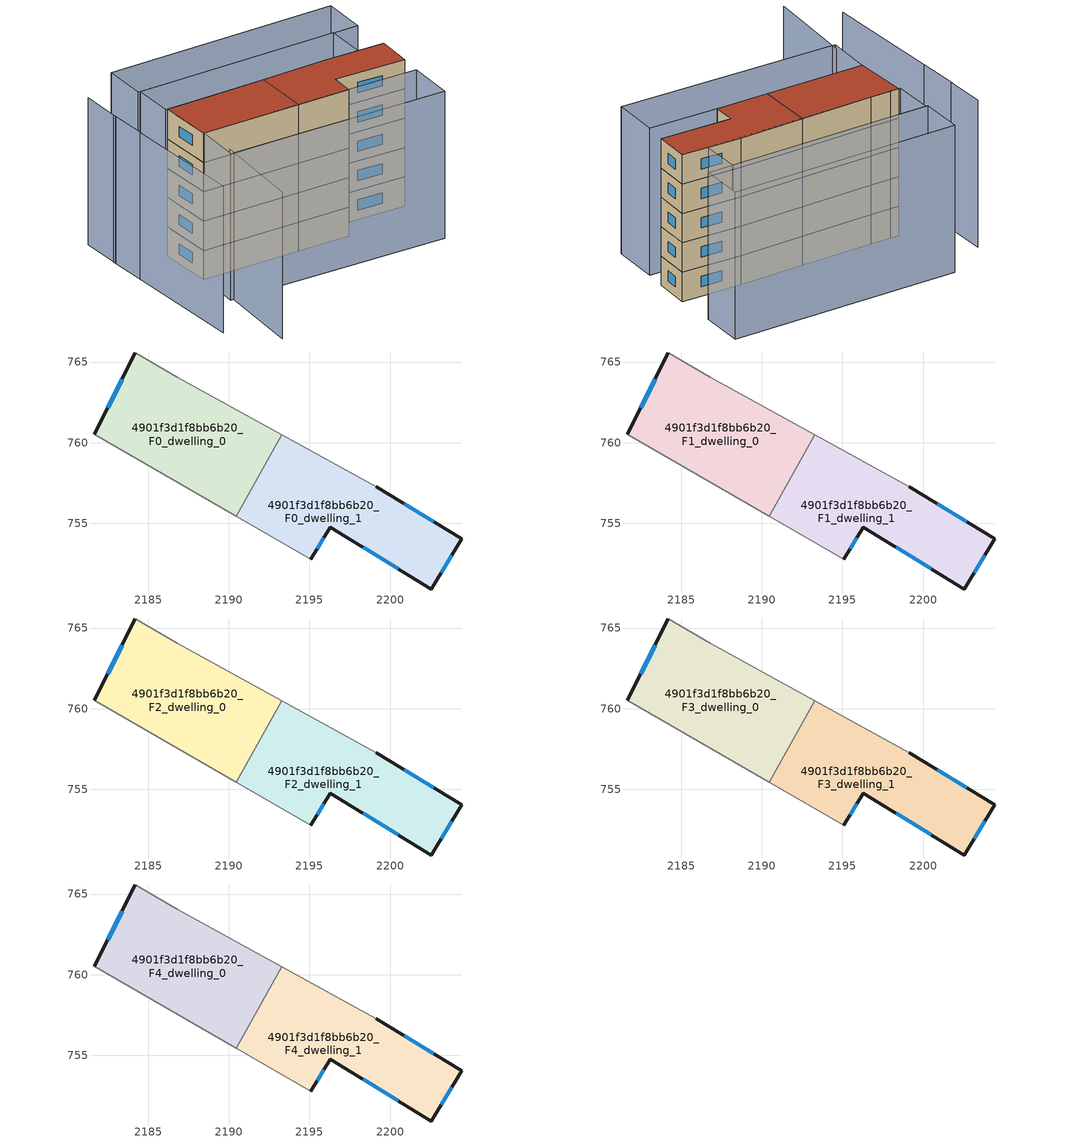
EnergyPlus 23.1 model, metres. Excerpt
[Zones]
4901f3d1f8bb6b20_F0_dwelling_0
 floor ground (EU_floor_Construction): 2193.27,760.5 2190.46,755.43 2181.65,760.51 2184.2,765.56 2184.93,765.14 2186.81,764.05 z0
 wall outside (EU_wall_Construction): 2184.2,765.56 2181.65,760.51 z0:3
 wall adiabatic (EU_wall_Construction): 2193.27,760.5 2186.81,764.05 2184.93,765.14 2184.2,765.56 / 2181.65,760.51 2190.46,755.43 z0:3
 wall to 4901f3d1f8bb6b20_F0_dwelling_1 (EU_wall_Construction): 2190.46,755.43 2193.27,760.5 z0:3
 window (EU_Window_Construction): 2183.37,763.92 2182.48,762.15 z0.98:2.02
4901f3d1f8bb6b20_F0_dwelling_1
 floor ground (EU_floor_Construction): 2199.14,757.27 2204.44,754.03 2202.55,750.92 2196.29,754.75 2195.07,752.76 2190.46,755.43 2193.27,760.5 z0
 wall outside (EU_wall_Construction): 2195.07,752.76 2196.29,754.75 2202.55,750.92 2204.44,754.03 2199.14,757.27 z0:3
 wall adiabatic (EU_wall_Construction): 2190.46,755.43 2195.07,752.76 / 2199.14,757.27 2193.27,760.5 z0:3
 window (EU_Window_Construction): 2198.33,753.51 2200.52,752.17 / 2195.47,753.41 2195.9,754.1 / 2202.72,755.08 2200.87,756.22 / 2203.17,751.93 2203.83,753.02 z0.98:2.02
4901f3d1f8bb6b20_F1_dwelling_0
 floor to 4901f3d1f8bb6b20_F0_dwelling_0 (EU_floor_Construction): 2193.27,760.5 2190.46,755.43 2181.65,760.51 2184.2,765.56 2184.93,765.14 2186.81,764.05 z3
 wall outside (EU_wall_Construction): 2184.2,765.56 2181.65,760.51 z3:6
 wall adiabatic (EU_wall_Construction): 2193.27,760.5 2186.81,764.05 2184.93,765.14 2184.2,765.56 / 2181.65,760.51 2190.46,755.43 z3:6
 wall to 4901f3d1f8bb6b20_F1_dwelling_1 (EU_wall_Construction): 2190.46,755.43 2193.27,760.5 z3:6
 window (EU_Window_Construction): 2183.37,763.92 2182.48,762.15 z3.98:5.02
4901f3d1f8bb6b20_F1_dwelling_1
 floor to 4901f3d1f8bb6b20_F0_dwelling_1 (EU_floor_Construction): 2199.14,757.27 2204.44,754.03 2202.55,750.92 2196.29,754.75 2195.07,752.76 2190.46,755.43 2193.27,760.5 z3
 wall outside (EU_wall_Construction): 2195.07,752.76 2196.29,754.75 2202.55,750.92 2204.44,754.03 2199.14,757.27 z3:6
 wall adiabatic (EU_wall_Construction): 2190.46,755.43 2195.07,752.76 / 2199.14,757.27 2193.27,760.5 z3:6
 window (EU_Window_Construction): 2198.33,753.51 2200.52,752.17 / 2195.47,753.41 2195.9,754.1 / 2202.72,755.08 2200.87,756.22 / 2203.17,751.93 2203.83,753.02 z3.98:5.02
4901f3d1f8bb6b20_F2_dwelling_0
 floor to 4901f3d1f8bb6b20_F1_dwelling_0 (EU_floor_Construction): 2193.27,760.5 2190.46,755.43 2181.65,760.51 2184.2,765.56 2184.93,765.14 2186.81,764.05 z6
 wall outside (EU_wall_Construction): 2184.2,765.56 2181.65,760.51 z6:9
 wall adiabatic (EU_wall_Construction): 2193.27,760.5 2186.81,764.05 2184.93,765.14 2184.2,765.56 / 2181.65,760.51 2190.46,755.43 z6:9
 wall to 4901f3d1f8bb6b20_F2_dwelling_1 (EU_wall_Construction): 2190.46,755.43 2193.27,760.5 z6:9
 window (EU_Window_Construction): 2183.37,763.92 2182.48,762.15 z6.98:8.02
4901f3d1f8bb6b20_F2_dwelling_1
 floor to 4901f3d1f8bb6b20_F1_dwelling_1 (EU_floor_Construction): 2199.14,757.27 2204.44,754.03 2202.55,750.92 2196.29,754.75 2195.07,752.76 2190.46,755.43 2193.27,760.5 z6
 wall outside (EU_wall_Construction): 2195.07,752.76 2196.29,754.75 2202.55,750.92 2204.44,754.03 2199.14,757.27 z6:9
 wall adiabatic (EU_wall_Construction): 2190.46,755.43 2195.07,752.76 / 2199.14,757.27 2193.27,760.5 z6:9
 window (EU_Window_Construction): 2198.33,753.51 2200.52,752.17 / 2195.47,753.41 2195.9,754.1 / 2202.72,755.08 2200.87,756.22 / 2203.17,751.93 2203.83,753.02 z6.98:8.02
4901f3d1f8bb6b20_F3_dwelling_0
 floor to 4901f3d1f8bb6b20_F2_dwelling_0 (EU_floor_Construction): 2193.27,760.5 2190.46,755.43 2181.65,760.51 2184.2,765.56 2184.93,765.14 2186.81,764.05 z9
 wall outside (EU_wall_Construction): 2184.2,765.56 2181.65,760.51 z9:12
 wall adiabatic (EU_wall_Construction): 2193.27,760.5 2186.81,764.05 2184.93,765.14 2184.2,765.56 / 2181.65,760.51 2190.46,755.43 z9:12
 wall to 4901f3d1f8bb6b20_F3_dwelling_1 (EU_wall_Construction): 2190.46,755.43 2193.27,760.5 z9:12
 window (EU_Window_Construction): 2183.37,763.92 2182.48,762.15 z9.98:11.02
4901f3d1f8bb6b20_F3_dwelling_1
 floor to 4901f3d1f8bb6b20_F2_dwelling_1 (EU_floor_Construction): 2199.14,757.27 2204.44,754.03 2202.55,750.92 2196.29,754.75 2195.07,752.76 2190.46,755.43 2193.27,760.5 z9
 wall outside (EU_wall_Construction): 2195.07,752.76 2196.29,754.75 2202.55,750.92 2204.44,754.03 2199.14,757.27 z9:12
 wall adiabatic (EU_wall_Construction): 2190.46,755.43 2195.07,752.76 / 2199.14,757.27 2193.27,760.5 z9:12
 window (EU_Window_Construction): 2198.33,753.51 2200.52,752.17 / 2195.47,753.41 2195.9,754.1 / 2202.72,755.08 2200.87,756.22 / 2203.17,751.93 2203.83,753.02 z9.98:11.02
4901f3d1f8bb6b20_F4_dwelling_0
 floor to 4901f3d1f8bb6b20_F3_dwelling_0 (EU_floor_Construction): 2193.27,760.5 2190.46,755.43 2181.65,760.51 2184.2,765.56 2184.93,765.14 2186.81,764.05 z12
 wall outside (EU_wall_Construction): 2184.2,765.56 2181.65,760.51 z12:15
 wall adiabatic (EU_wall_Construction): 2193.27,760.5 2186.81,764.05 2184.93,765.14 2184.2,765.56 / 2181.65,760.51 2190.46,755.43 z12:15
 wall to 4901f3d1f8bb6b20_F4_dwelling_1 (EU_wall_Construction): 2190.46,755.43 2193.27,760.5 z12:15
 window (EU_Window_Construction): 2183.37,763.92 2182.48,762.15 z12.98:14.02
 roof outside (EU_roof_Construction): 2190.46,755.43 2193.27,760.5 2186.81,764.05 2184.93,765.14 2184.2,765.56 2181.65,760.51 z15
4901f3d1f8bb6b20_F4_dwelling_1
 floor to 4901f3d1f8bb6b20_F3_dwelling_1 (EU_floor_Construction): 2199.14,757.27 2204.44,754.03 2202.55,750.92 2196.29,754.75 2195.07,752.76 2190.46,755.43 2193.27,760.5 z12
 wall outside (EU_wall_Construction): 2195.07,752.76 2196.29,754.75 2202.55,750.92 2204.44,754.03 2199.14,757.27 z12:15
 wall adiabatic (EU_wall_Construction): 2190.46,755.43 2195.07,752.76 / 2199.14,757.27 2193.27,760.5 z12:15
 window (EU_Window_Construction): 2198.33,753.51 2200.52,752.17 / 2195.47,753.41 2195.9,754.1 / 2202.72,755.08 2200.87,756.22 / 2203.17,751.93 2203.83,753.02 z12.98:14.02
 roof outside (EU_roof_Construction): 2202.55,750.92 2204.44,754.03 2199.14,757.27 2193.27,760.5 2190.46,755.43 2195.07,752.76 2196.29,754.75 z15
shading: 2174.81,749.01 2179.95,757.01 / 2179.09,765.65 2173.38,754.29 / 2180.98,769.32 2179.03,765.46 / 2182.88,772.88 2180.84,769.03 / 2198.76,744.91 2179.29,756.56 / 2179.29,756.56 2181.77,760.71 / 2181.77,760.71 2201.24,749.07 / 2201.24,749.07 2198.76,744.91 / 2186.07,769.25 2204.14,758.98 / 2204.14,758.98 2202.09,755.37 / 2202.09,755.37 2184.02,765.64 / 2184.02,765.64 2186.07,769.25 / 2206.42,757.69 2185.89,769.36 / 2185.89,769.36 2188.1,773.25 / 2188.1,773.25 2208.64,761.58 / 2208.64,761.58 2206.42,757.69 z0:15
[Building]
EU S2 Campaign: North Axis=0; Terrain=City; Solar Distribution=FullExterior
[Site:Location]
Bologna: Latitude=44.5; Longitude=11.25; Time Zone=1; Elevation=37
[SizingPeriod:WeatherFileDays]
AnnualSizingPeriod: Begin Month=1; Begin Day of Month=1; End Month=12; End Day of Month=31; Day of Week for Start Day=Monday; Use Weather File Daylight Saving Period=No; Use Weather File Rain and Snow Indicators=No
[MATERIAL]
EU_InternalMass_Material: Roughness=MediumRough; Thickness=0.1; Conductivity=1; Density=1800; Specific Heat=900; Thermal Absorptance=0.9; Solar Absorptance=0.7; Visible Absorptance=0.7
[MATERIAL:NOMASS] Roughness=MediumRough; Thermal Absorptance=0.9; Solar Absorptance=0.7; Visible Absorptance=0.7
Name | Thermal Resistance
EU_wall_NoMass | 0.905828
EU_roof_NoMass | 0.37593
EU_floor_NoMass | 0.67114
[WINDOWMATERIAL:SIMPLEGLAZINGSYSTEM]
EU_Window_SimpleGlazing: UFactor=4.52486; Solar Heat Gain Coefficient=0.85; Visible Transmittance=0.85
[CONSTRUCTION]
EU_wall_Construction: EU_wall_NoMass
EU_roof_Construction: EU_roof_NoMass
EU_floor_Construction: EU_floor_NoMass
EU_Window_Construction: EU_Window_SimpleGlazing
EU_InternalMass_Construction: EU_InternalMass_Material
[ZONE] Type=1; Multiplier=1; Ceiling Height=autocalculate; Floor Area=autocalculate; Part of Total Floor Area=Yes
Name | Volume
4901f3d1f8bb6b20_F0_dwelling_0 | 175.823
4901f3d1f8bb6b20_F1_dwelling_0; 4901f3d1f8bb6b20_F2_dwelling_0; 4901f3d1f8bb6b20_F3_dwelling_0; 4901f3d1f8bb6b20_F4_dwelling_0 | 175.824
4901f3d1f8bb6b20_F0_dwelling_1; 4901f3d1f8bb6b20_F1_dwelling_1; 4901f3d1f8bb6b20_F2_dwelling_1; 4901f3d1f8bb6b20_F3_dwelling_1; 4901f3d1f8bb6b20_F4_dwelling_1 | 175.829
[INTERNALMASS] Construction=EU_InternalMass_Construction
Name | Zone or ZoneList | Surface Area
4901f3d1f8bb6b20_F0_dwelling_0_EU_InternalMass | 4901f3d1f8bb6b20_F0_dwelling_0 | 58.6079
4901f3d1f8bb6b20_F0_dwelling_1_EU_InternalMass | 4901f3d1f8bb6b20_F0_dwelling_1 | 58.6097
4901f3d1f8bb6b20_F1_dwelling_0_EU_InternalMass | 4901f3d1f8bb6b20_F1_dwelling_0 | 58.6079
4901f3d1f8bb6b20_F1_dwelling_1_EU_InternalMass | 4901f3d1f8bb6b20_F1_dwelling_1 | 58.6097
4901f3d1f8bb6b20_F2_dwelling_0_EU_InternalMass | 4901f3d1f8bb6b20_F2_dwelling_0 | 58.6079
4901f3d1f8bb6b20_F2_dwelling_1_EU_InternalMass | 4901f3d1f8bb6b20_F2_dwelling_1 | 58.6097
4901f3d1f8bb6b20_F3_dwelling_0_EU_InternalMass | 4901f3d1f8bb6b20_F3_dwelling_0 | 58.6079
4901f3d1f8bb6b20_F3_dwelling_1_EU_InternalMass | 4901f3d1f8bb6b20_F3_dwelling_1 | 58.6097
4901f3d1f8bb6b20_F4_dwelling_0_EU_InternalMass | 4901f3d1f8bb6b20_F4_dwelling_0 | 58.6079
4901f3d1f8bb6b20_F4_dwelling_1_EU_InternalMass | 4901f3d1f8bb6b20_F4_dwelling_1 | 58.6097
[OTHEREQUIPMENT] Fuel Type=Electricity; Design Level Calculation Method=Watts/Area; Power per Zone Floor Area=1; Fraction Latent=0; Fraction Radiant=0; Fraction Lost=0; Carbon Dioxide Generation Rate=0; EndUse Subcategory=EU_Step8_InternalGains
Name | Zone or ZoneList or Space or SpaceList | Schedule
EU_Step8_InternalGain_4901f3d1f8bb6b20_F0_dwelling_0_f000 | 4901f3d1f8bb6b20_F0_dwelling_0 | EU_Step8_GainSchedule_4901f3d1f8bb6b20_F0_dwelling_0_f000
EU_Step8_InternalGain_4901f3d1f8bb6b20_F0_dwelling_1_f000 | 4901f3d1f8bb6b20_F0_dwelling_1 | EU_Step8_GainSchedule_4901f3d1f8bb6b20_F0_dwelling_1_f000
EU_Step8_InternalGain_4901f3d1f8bb6b20_F1_dwelling_0_f000 | 4901f3d1f8bb6b20_F1_dwelling_0 | EU_Step8_GainSchedule_4901f3d1f8bb6b20_F1_dwelling_0_f000
EU_Step8_InternalGain_4901f3d1f8bb6b20_F1_dwelling_1_f000 | 4901f3d1f8bb6b20_F1_dwelling_1 | EU_Step8_GainSchedule_4901f3d1f8bb6b20_F1_dwelling_1_f000
EU_Step8_InternalGain_4901f3d1f8bb6b20_F2_dwelling_0_f000 | 4901f3d1f8bb6b20_F2_dwelling_0 | EU_Step8_GainSchedule_4901f3d1f8bb6b20_F2_dwelling_0_f000
EU_Step8_InternalGain_4901f3d1f8bb6b20_F2_dwelling_1_f000 | 4901f3d1f8bb6b20_F2_dwelling_1 | EU_Step8_GainSchedule_4901f3d1f8bb6b20_F2_dwelling_1_f000
EU_Step8_InternalGain_4901f3d1f8bb6b20_F3_dwelling_0_f000 | 4901f3d1f8bb6b20_F3_dwelling_0 | EU_Step8_GainSchedule_4901f3d1f8bb6b20_F3_dwelling_0_f000
EU_Step8_InternalGain_4901f3d1f8bb6b20_F3_dwelling_1_f000 | 4901f3d1f8bb6b20_F3_dwelling_1 | EU_Step8_GainSchedule_4901f3d1f8bb6b20_F3_dwelling_1_f000
EU_Step8_InternalGain_4901f3d1f8bb6b20_F4_dwelling_0_f000 | 4901f3d1f8bb6b20_F4_dwelling_0 | EU_Step8_GainSchedule_4901f3d1f8bb6b20_F4_dwelling_0_f000
EU_Step8_InternalGain_4901f3d1f8bb6b20_F4_dwelling_1_f000 | 4901f3d1f8bb6b20_F4_dwelling_1 | EU_Step8_GainSchedule_4901f3d1f8bb6b20_F4_dwelling_1_f000
[ZONEVENTILATION:DESIGNFLOWRATE] Schedule=EU_AlwaysOn; Design Flow Rate Calculation Method=AirChanges/Hour; Air Changes per Hour=0.73129; Ventilation Type=Natural; Fan Pressure Rise=0; Fan Total Efficiency=1; Constant Term Coefficient=1; Temperature Term Coefficient=0; Velocity Term Coefficient=0; Velocity Squared Term Coefficient=0; Minimum Indoor Temperature=-100; Maximum Indoor Temperature=100; Delta Temperature=-100; Minimum Outdoor Temperature=-100; Maximum Outdoor Temperature=100; Maximum Wind Speed=40
Name | Zone or ZoneList or Space or SpaceList
EU_ConstantAir_4901f3d1f8bb6b20_F0_dwelling_0 | 4901f3d1f8bb6b20_F0_dwelling_0
EU_ConstantAir_4901f3d1f8bb6b20_F0_dwelling_1 | 4901f3d1f8bb6b20_F0_dwelling_1
EU_ConstantAir_4901f3d1f8bb6b20_F1_dwelling_0 | 4901f3d1f8bb6b20_F1_dwelling_0
EU_ConstantAir_4901f3d1f8bb6b20_F1_dwelling_1 | 4901f3d1f8bb6b20_F1_dwelling_1
EU_ConstantAir_4901f3d1f8bb6b20_F2_dwelling_0 | 4901f3d1f8bb6b20_F2_dwelling_0
EU_ConstantAir_4901f3d1f8bb6b20_F2_dwelling_1 | 4901f3d1f8bb6b20_F2_dwelling_1
EU_ConstantAir_4901f3d1f8bb6b20_F3_dwelling_0 | 4901f3d1f8bb6b20_F3_dwelling_0
EU_ConstantAir_4901f3d1f8bb6b20_F3_dwelling_1 | 4901f3d1f8bb6b20_F3_dwelling_1
EU_ConstantAir_4901f3d1f8bb6b20_F4_dwelling_0 | 4901f3d1f8bb6b20_F4_dwelling_0
EU_ConstantAir_4901f3d1f8bb6b20_F4_dwelling_1 | 4901f3d1f8bb6b20_F4_dwelling_1
[HVACTEMPLATE:THERMOSTAT] Constant Heating Setpoint=20; Constant Cooling Setpoint=50
EU_HeatOnly_4901f3d1f8bb6b20_F0_dwelling_0; EU_HeatOnly_4901f3d1f8bb6b20_F0_dwelling_1; EU_HeatOnly_4901f3d1f8bb6b20_F1_dwelling_0; EU_HeatOnly_4901f3d1f8bb6b20_F1_dwelling_1; EU_HeatOnly_4901f3d1f8bb6b20_F2_dwelling_0; EU_HeatOnly_4901f3d1f8bb6b20_F2_dwelling_1; EU_HeatOnly_4901f3d1f8bb6b20_F3_dwelling_0; EU_HeatOnly_4901f3d1f8bb6b20_F3_dwelling_1; EU_HeatOnly_4901f3d1f8bb6b20_F4_dwelling_0; EU_HeatOnly_4901f3d1f8bb6b20_F4_dwelling_1
[HVACTEMPLATE:ZONE:IDEALLOADSAIRSYSTEM] System Availability Schedule=EU_AlwaysOn; Maximum Heating Supply Air Temperature=50; Minimum Cooling Supply Air Temperature=13; Maximum Heating Supply Air Humidity Ratio=0.0156; Minimum Cooling Supply Air Humidity Ratio=0.0077; Heating Limit=NoLimit; Cooling Limit=NoLimit; Heating Availability Schedule=EU_AlwaysOn; Cooling Availability Schedule=EU_CoolingOff; Dehumidification Control Type=ConstantSensibleHeatRatio; Cooling Sensible Heat Ratio=0.7; Dehumidification Setpoint=60; Humidification Control Type=None; Humidification Setpoint=30; Outdoor Air Method=None; Outdoor Air Flow Rate per Person=0.00944; Outdoor Air Flow Rate per Zone Floor Area=0; Outdoor Air Flow Rate per Zone=0; Demand Controlled Ventilation Type=None; Outdoor Air Economizer Type=NoEconomizer; Heat Recovery Type=None; Sensible Heat Recovery Effectiveness=0.7; Latent Heat Recovery Effectiveness=0.65
Name | Template Thermostat
4901f3d1f8bb6b20_F0_dwelling_0 | EU_HeatOnly_4901f3d1f8bb6b20_F0_dwelling_0
4901f3d1f8bb6b20_F0_dwelling_1 | EU_HeatOnly_4901f3d1f8bb6b20_F0_dwelling_1
4901f3d1f8bb6b20_F1_dwelling_0 | EU_HeatOnly_4901f3d1f8bb6b20_F1_dwelling_0
4901f3d1f8bb6b20_F1_dwelling_1 | EU_HeatOnly_4901f3d1f8bb6b20_F1_dwelling_1
4901f3d1f8bb6b20_F2_dwelling_0 | EU_HeatOnly_4901f3d1f8bb6b20_F2_dwelling_0
4901f3d1f8bb6b20_F2_dwelling_1 | EU_HeatOnly_4901f3d1f8bb6b20_F2_dwelling_1
4901f3d1f8bb6b20_F3_dwelling_0 | EU_HeatOnly_4901f3d1f8bb6b20_F3_dwelling_0
4901f3d1f8bb6b20_F3_dwelling_1 | EU_HeatOnly_4901f3d1f8bb6b20_F3_dwelling_1
4901f3d1f8bb6b20_F4_dwelling_0 | EU_HeatOnly_4901f3d1f8bb6b20_F4_dwelling_0
4901f3d1f8bb6b20_F4_dwelling_1 | EU_HeatOnly_4901f3d1f8bb6b20_F4_dwelling_1
[SIZING:ZONE] Zone Cooling Design Supply Air Temperature Input Method=SupplyAirTemperature; Zone Cooling Design Supply Air Temperature=13; Zone Heating Design Supply Air Temperature Input Method=SupplyAirTemperature; Zone Heating Design Supply Air Temperature=50; Zone Cooling Design Supply Air Humidity Ratio=0.008; Zone Heating Design Supply Air Humidity Ratio=0.008; Cooling Design Air Flow Method=DesignDay; Cooling Design Air Flow Rate=0; Cooling Minimum Air Flow per Zone Floor Area=0.000762; Cooling Minimum Air Flow=0; Cooling Minimum Air Flow Fraction=0.2; Heating Design Air Flow Method=DesignDay; Heating Design Air Flow Rate=0; Heating Maximum Air Flow per Zone Floor Area=0.002032; Heating Maximum Air Flow=0.141576; Heating Maximum Air Flow Fraction=0.3; Account for Dedicated Outdoor Air System=No; Dedicated Outdoor Air System Control Strategy=NeutralSupplyAir; Dedicated Outdoor Air Low Setpoint Temperature for Design=autosize; Dedicated Outdoor Air High Setpoint Temperature for Design=autosize; Zone Load Sizing Method=Sensible Load Only No Latent Load; Zone Latent Cooling Design Supply Air Humidity Ratio Input Method=HumidityRatioDifference; Zone Cooling Design Supply Air Humidity Ratio Difference=0.005; Zone Latent Heating Design Supply Air Humidity Ratio Input Method=HumidityRatioDifference; Zone Humidification Design Supply Air Humidity Ratio Difference=0.005
4901f3d1f8bb6b20_F0_dwelling_0; 4901f3d1f8bb6b20_F0_dwelling_1; 4901f3d1f8bb6b20_F1_dwelling_0; 4901f3d1f8bb6b20_F1_dwelling_1; 4901f3d1f8bb6b20_F2_dwelling_0; 4901f3d1f8bb6b20_F2_dwelling_1; 4901f3d1f8bb6b20_F3_dwelling_0; 4901f3d1f8bb6b20_F3_dwelling_1; 4901f3d1f8bb6b20_F4_dwelling_0; 4901f3d1f8bb6b20_F4_dwelling_1
[SCHEDULE:CONSTANT]
Name | Hourly Value
EU_AlwaysOn | 1
EU_CoolingOff | 0
[SCHEDULE:FILE] Column Number=1; Rows to Skip at Top=0; Number of Hours of Data=8760; Column Separator=Comma; Interpolate to Timestep=No; Minutes per Item=60; Adjust Schedule for Daylight Savings=Yes
Name | File
EU_Step8_GainSchedule_4901f3d1f8bb6b20_F0_dwelling_0_f000 | ../../schedules/4901f3d1f8bb6b20/4901f3d1f8bb6b20_F0_dwelling_0_f000_gain.csv
EU_Step8_GainSchedule_4901f3d1f8bb6b20_F0_dwelling_1_f000 | ../../schedules/4901f3d1f8bb6b20/4901f3d1f8bb6b20_F0_dwelling_1_f000_gain.csv
EU_Step8_GainSchedule_4901f3d1f8bb6b20_F1_dwelling_0_f000 | ../../schedules/4901f3d1f8bb6b20/4901f3d1f8bb6b20_F1_dwelling_0_f000_gain.csv
EU_Step8_GainSchedule_4901f3d1f8bb6b20_F1_dwelling_1_f000 | ../../schedules/4901f3d1f8bb6b20/4901f3d1f8bb6b20_F1_dwelling_1_f000_gain.csv
EU_Step8_GainSchedule_4901f3d1f8bb6b20_F2_dwelling_0_f000 | ../../schedules/4901f3d1f8bb6b20/4901f3d1f8bb6b20_F2_dwelling_0_f000_gain.csv
EU_Step8_GainSchedule_4901f3d1f8bb6b20_F2_dwelling_1_f000 | ../../schedules/4901f3d1f8bb6b20/4901f3d1f8bb6b20_F2_dwelling_1_f000_gain.csv
EU_Step8_GainSchedule_4901f3d1f8bb6b20_F3_dwelling_0_f000 | ../../schedules/4901f3d1f8bb6b20/4901f3d1f8bb6b20_F3_dwelling_0_f000_gain.csv
EU_Step8_GainSchedule_4901f3d1f8bb6b20_F3_dwelling_1_f000 | ../../schedules/4901f3d1f8bb6b20/4901f3d1f8bb6b20_F3_dwelling_1_f000_gain.csv
EU_Step8_GainSchedule_4901f3d1f8bb6b20_F4_dwelling_0_f000 | ../../schedules/4901f3d1f8bb6b20/4901f3d1f8bb6b20_F4_dwelling_0_f000_gain.csv
EU_Step8_GainSchedule_4901f3d1f8bb6b20_F4_dwelling_1_f000 | ../../schedules/4901f3d1f8bb6b20/4901f3d1f8bb6b20_F4_dwelling_1_f000_gain.csv
